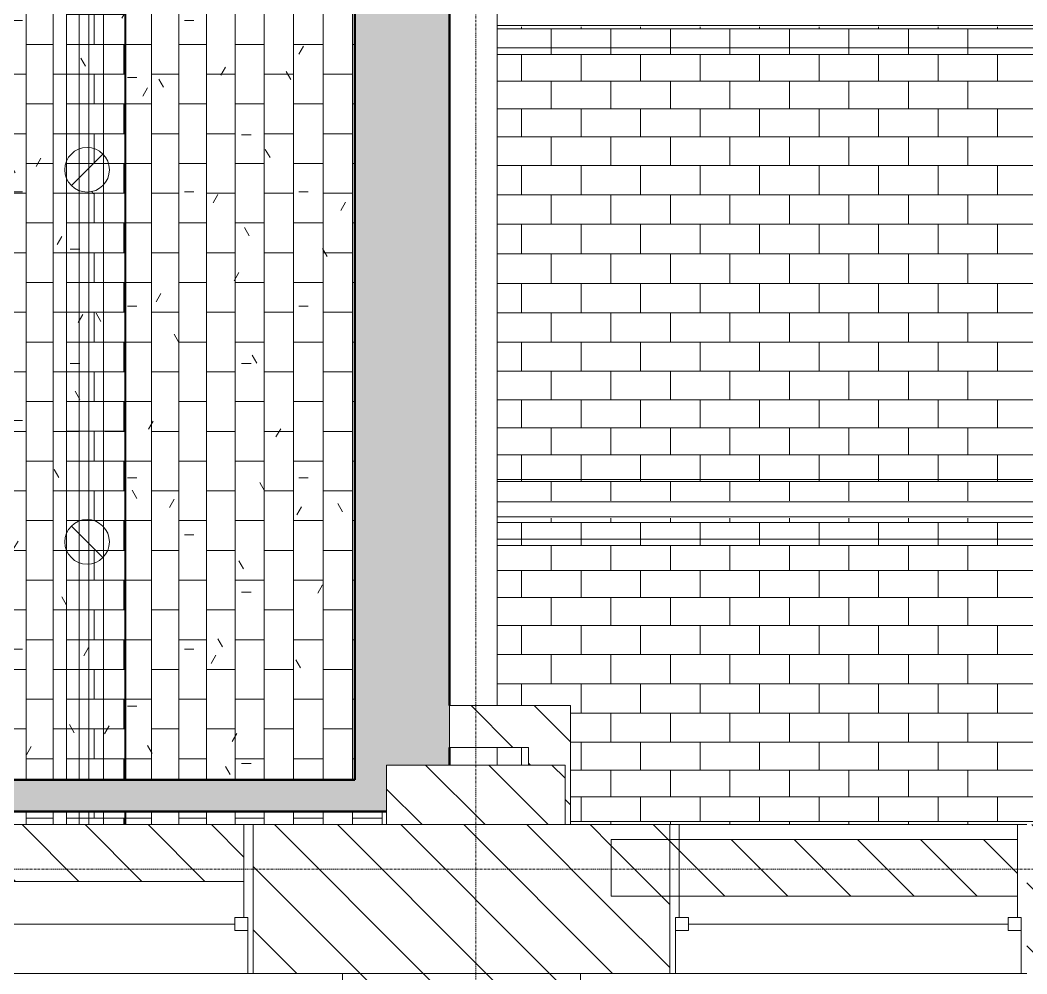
# Model space of a CAD drawing. Header units: inches. Extents: x -956 to 966, y -1111 to 895.
# Drawn here: x 553.9 to 689.3, y -243.3 to -115.1 of the extents above; entities that cross this region are included whole.
import ezdxf

# ---------------------------------------------------------------- set-up
doc = ezdxf.new("R2010")
doc.units = ezdxf.units.IN
doc.header["$MEASUREMENT"] = 0
doc.linetypes.add('Grid Line 1_4_', pattern=[0.4375, 0.25, -0.0625, 0.0625, -0.0625])
for name, color, linetype, lineweight in [('A-CLNG', 13, 'Continuous', 13), ('A-CLNG-PATT', 13, 'Continuous', 13), ('A-FLOR', 192, 'Continuous', 13), ('A-GLAZ', 151, 'Continuous', 13), ('A-WALL', 113, 'Continuous', 13), ('A-WALL-PATT', 111, 'Continuous', 13), ('E-LITE-EQPM', 33, 'Continuous', 9), ('I-WALL', 2, 'Continuous', 13), ('S-COLS', 52, 'Continuous', 13), ('S-GRID', 1, 'Continuous', 9)]:
    doc.layers.add(name, color=color, linetype=linetype, lineweight=lineweight)
pattern_1 = [(135, (0, 0), (-4.24264, -4.24264), [])]

# ---------------------------------------------------------------- blocks, each defined once
blk = doc.blocks.new('Concrete-Square-Column - 24 x 8 pier-3368453-7TH FLOOR TELECOM OVERHEAD ROUTING PLAN')
at = {"layer": 'S-COLS', "lineweight": 9}
h = blk.add_hatch(dxfattribs=at)
h.set_pattern_fill('FP1_11', color=9, style=0, pattern_type=2)
h.set_pattern_definition([(225, (-219.244, -615.18), (4.24264, -4.24264), [])])
h.paths.add_polyline_path([(4, 12), (-4, 12), (-4, -12), (4, -12), (4, 11.18)], flags=0)
at = {"layer": 'S-COLS', "color": 53, "lineweight": 20}
for p, q in [((-4, 12), (4, 12)), ((-4, -12), (-4, 12)), ((4, 12), (4, -12)), ((4, -12), (-4, -12))]:
    blk.add_line(p, q, dxfattribs=at)
blk = doc.blocks.new('Lighting - Recessed Can - 6_ Incandescent - 120V-2424124-7TH FLOOR TELECOM OVERHEAD ROUTING PLAN')
at = {"layer": 'E-LITE-EQPM', "color": 9}
for q in [(2.12, 2.12), (-2.12, -2.12)]:
    blk.add_line((0, 0), q, dxfattribs=at)
for start, end in [(360, 180), (180, 360)]:
    blk.add_arc((0, 0), 3, start, end, dxfattribs=at)
blk = doc.blocks.new('Lighting - Recessed Can - 6_ Incandescent - 120V-2430054-7TH FLOOR TELECOM OVERHEAD ROUTING PLAN')
at = {"layer": 'E-LITE-EQPM', "color": 9}
for q in [(-2.12, 2.12), (2.12, -2.12)]:
    blk.add_line((0, 0), q, dxfattribs=at)
for start, end in [(0, 180), (180, 0)]:
    blk.add_arc((0, 0), 3, start, end, dxfattribs=at)
blk = doc.blocks.new('Double Hung - 48_ x 88_-2956991-7TH FLOOR TELECOM OVERHEAD ROUTING PLAN')
at = {"layer": 'A-GLAZ', "color": 53, "lineweight": 20}
for p, q in [((-22.75, 10), (-24, 10)), ((-22.75, 10), (-22.75, -2.5)), ((22.75, 10), (24, 10)), ((22.75, -2.5), (22.75, 10)), ((-23.25, -2.5), (-21.5, -2.5)), ((-23.25, -4.25), (-23.25, -2.5)), ((-23.25, -2.5), (-22.75, -2.5)), ((-23.25, -2.5), (-23.25, -10)), ((-21.5, -4.25), (-21.5, -2.5)), ((21.5, -4.25), (21.5, -2.5)), ((23.25, -2.5), (21.5, -2.5)), ((22.75, -2.5), (23.25, -2.5)), ((23.25, -4.25), (23.25, -2.5)), ((23.25, -2.5), (23.25, -10)), ((-21.5, -3.375), (21.5, -3.375)), ((-23.25, -4.25), (-21.5, -4.25)), ((23.25, -4.25), (21.5, -4.25)), ((-24, -10), (-23.25, -10)), ((24, -10), (23.25, -10))]:
    blk.add_line(p, q, dxfattribs=at)
blk = doc.blocks.new('FP_1_65-7TH FLOOR TELECOM OVERHEAD ROUTING PLAN')
at = {"layer": 'A-CLNG-PATT', "color": 50}
for p, q in [((580.02, -217.24), (580.02, -53.24)), ((583.58, -217.24), (583.58, -53.24)), ((587.24, -217.24), (587.24, -53.24)), ((591, -217.24), (591, -53.24)), ((594.84, -217.24), (594.84, -53.24)), ((602.68, -217.24), (602.68, -53.24)), ((606.65, -217.24), (606.65, -53.24)), ((610.63, -216.53), (610.63, -53.96)), ((598.74, -217.24), (598.74, -64.37)), ((580.02, -118.39), (580.15, -118.39)), ((580.15, -118.39), (583.58, -118.39)), ((587.24, -118.39), (591, -118.39)), ((594.84, -118.39), (598.74, -118.39)), ((602.68, -118.39), (606.65, -118.39)), ((610.63, -118.39), (610.92, -118.39)), ((577.3, -122.39), (580.02, -122.39)), ((583.58, -122.39), (587.24, -122.39)), ((591, -122.39), (594.84, -122.39)), ((598.74, -122.39), (602.68, -122.39)), ((606.65, -122.39), (610.63, -122.39)), ((580.02, -126.39), (580.15, -126.39)), ((580.15, -126.39), (583.58, -126.39)), ((587.24, -126.39), (591, -126.39)), ((594.84, -126.39), (598.74, -126.39)), ((602.68, -126.39), (606.65, -126.39)), ((610.63, -126.39), (610.92, -126.39)), ((577.3, -130.39), (577.49, -130.39)), ((577.53, -130.39), (578.92, -130.39)), ((578.96, -130.39), (580.02, -130.39)), ((583.58, -130.39), (587.24, -130.39)), ((591, -130.39), (594.84, -130.39)), ((598.74, -130.39), (602.68, -130.39)), ((606.65, -130.39), (610.63, -130.39)), ((580.02, -134.39), (580.15, -134.39)), ((580.15, -134.39), (583.58, -134.39)), ((587.24, -134.39), (591, -134.39)), ((594.84, -134.39), (598.74, -134.39)), ((602.68, -134.39), (606.65, -134.39)), ((610.63, -134.39), (610.92, -134.39)), ((577.3, -138.39), (577.51, -138.39)), ((577.53, -138.39), (580.02, -138.39)), ((583.58, -138.39), (587.24, -138.39)), ((591, -138.39), (594.84, -138.39)), ((598.74, -138.39), (602.68, -138.39)), ((606.65, -138.39), (610.63, -138.39)), ((580.02, -142.39), (580.15, -142.39)), ((580.15, -142.39), (583.58, -142.39)), ((587.24, -142.39), (591, -142.39)), ((594.84, -142.39), (598.74, -142.39)), ((602.68, -142.39), (606.65, -142.39)), ((610.63, -142.39), (610.92, -142.39)), ((577.3, -146.39), (580.02, -146.39)), ((583.58, -146.39), (587.24, -146.39)), ((591, -146.39), (594.84, -146.39)), ((598.74, -146.39), (602.68, -146.39)), ((606.65, -146.39), (610.63, -146.39)), ((580.02, -150.39), (580.15, -150.39)), ((580.15, -150.39), (583.58, -150.39)), ((587.24, -150.39), (591, -150.39)), ((594.84, -150.39), (598.74, -150.39)), ((602.68, -150.39), (606.65, -150.39)), ((610.63, -150.39), (610.92, -150.39)), ((577.3, -154.39), (580.02, -154.39)), ((583.58, -154.39), (587.24, -154.39)), ((591, -154.39), (594.84, -154.39)), ((598.74, -154.39), (602.68, -154.39)), ((606.65, -154.39), (610.63, -154.39)), ((580.02, -158.39), (580.15, -158.39)), ((580.15, -158.39), (583.58, -158.39)), ((587.24, -158.39), (591, -158.39)), ((594.84, -158.39), (598.74, -158.39)), ((602.68, -158.39), (606.65, -158.39)), ((610.63, -158.39), (610.92, -158.39)), ((577.3, -162.39), (580.02, -162.39)), ((583.58, -162.39), (587.24, -162.39)), ((591, -162.39), (594.84, -162.39)), ((598.74, -162.39), (602.68, -162.39)), ((606.65, -162.39), (610.63, -162.39)), ((580.02, -166.39), (580.15, -166.39)), ((580.15, -166.39), (583.58, -166.39)), ((587.24, -166.39), (591, -166.39)), ((594.84, -166.39), (598.74, -166.39)), ((602.68, -166.39), (606.65, -166.39)), ((610.63, -166.39), (610.92, -166.39)), ((577.3, -170.39), (580.02, -170.39)), ((583.58, -170.39), (587.24, -170.39)), ((591, -170.39), (594.84, -170.39)), ((598.74, -170.39), (602.68, -170.39)), ((606.65, -170.39), (610.63, -170.39)), ((580.02, -174.39), (580.15, -174.39)), ((580.15, -174.39), (583.58, -174.39)), ((587.24, -174.39), (591, -174.39)), ((594.84, -174.39), (598.74, -174.39)), ((602.68, -174.39), (606.65, -174.39)), ((610.63, -174.39), (610.92, -174.39)), ((577.3, -178.39), (580.02, -178.39)), ((583.58, -178.39), (587.24, -178.39)), ((591, -178.39), (594.8, -178.39)), ((598.74, -178.39), (602.68, -178.39)), ((606.65, -178.39), (610.63, -178.39)), ((580.02, -182.39), (580.15, -182.39)), ((580.15, -182.39), (583.58, -182.39)), ((587.24, -182.39), (591, -182.39)), ((594.84, -182.39), (598.74, -182.39)), ((602.68, -182.39), (606.65, -182.39)), ((610.63, -182.39), (610.92, -182.39)), ((577.3, -186.39), (577.67, -186.39)), ((577.67, -186.39), (580.02, -186.39)), ((583.58, -186.39), (587.24, -186.39)), ((591, -186.39), (594.84, -186.39)), ((598.74, -186.39), (602.68, -186.39)), ((606.65, -186.39), (610.63, -186.39)), ((580.02, -190.39), (580.15, -190.39)), ((580.15, -190.39), (583.58, -190.39)), ((587.24, -190.39), (591, -190.39)), ((594.84, -190.39), (598.74, -190.39)), ((602.68, -190.39), (606.65, -190.39)), ((610.63, -190.39), (610.92, -190.39)), ((577.3, -194.39), (580.02, -194.39)), ((583.58, -194.39), (587.24, -194.39)), ((591, -194.39), (594.84, -194.39)), ((598.74, -194.39), (602.68, -194.39)), ((606.65, -194.39), (610.63, -194.39)), ((580.02, -198.39), (580.15, -198.39)), ((580.15, -198.39), (583.58, -198.39)), ((587.24, -198.39), (591, -198.39)), ((594.84, -198.39), (598.74, -198.39)), ((602.68, -198.39), (606.65, -198.39)), ((610.63, -198.39), (610.92, -198.39)), ((577.3, -202.39), (580.02, -202.39)), ((583.58, -202.39), (587.24, -202.39)), ((591, -202.39), (594.84, -202.39)), ((598.74, -202.39), (602.68, -202.39)), ((606.65, -202.39), (610.63, -202.39)), ((580.02, -206.39), (580.15, -206.39)), ((580.15, -206.39), (583.58, -206.39)), ((587.24, -206.39), (591, -206.39)), ((594.84, -206.39), (598.74, -206.39)), ((602.68, -206.39), (606.65, -206.39)), ((610.63, -206.39), (610.92, -206.39)), ((577.3, -210.39), (580.02, -210.39)), ((583.58, -210.39), (587.24, -210.39)), ((591, -210.39), (594.84, -210.39)), ((598.74, -210.39), (602.68, -210.39)), ((606.65, -210.39), (608.12, -210.39)), ((608.16, -210.39), (610.63, -210.39)), ((580.02, -214.39), (580.15, -214.39)), ((580.15, -214.39), (583.58, -214.39)), ((587.24, -214.39), (591, -214.39)), ((594.84, -214.39), (598.74, -214.39)), ((602.68, -214.39), (606.65, -214.39)), ((610.63, -214.39), (610.92, -214.39)), ((610.63, -216.96), (610.63, -216.55)), ((610.63, -217.24), (610.63, -217.02)), ((580.02, -223.24), (580.02, -221.49)), ((580.02, -222.39), (580.15, -222.39))]:
    blk.add_line(p, q, dxfattribs=at)
at = {"layer": 'A-CLNG-PATT', "color": 253}
for p, q in [((583.58, -223.24), (583.58, -221.49)), ((587.24, -223.24), (587.24, -221.49)), ((591, -223.24), (591, -221.49)), ((594.84, -223.24), (594.84, -221.49)), ((598.74, -223.24), (598.74, -221.49)), ((602.68, -223.24), (602.68, -221.49)), ((606.65, -223.24), (606.65, -221.49)), ((610.63, -223.24), (610.63, -221.49)), ((614.6, -223.24), (614.6, -221.49)), ((580.15, -222.39), (583.58, -222.39)), ((587.24, -222.39), (591, -222.39)), ((594.84, -222.39), (598.74, -222.39)), ((602.68, -222.39), (606.65, -222.39)), ((610.63, -222.39), (614.6, -222.39))]:
    blk.add_line(p, q, dxfattribs=at)
blk = doc.blocks.new('FP_1_72-7TH FLOOR TELECOM OVERHEAD ROUTING PLAN')
at = {"layer": 'A-CLNG-PATT', "color": 50}
for p, q in [((566.75, -183.18), (566.75, -82.65)), ((570.37, -136.72), (570.37, -86.02)), ((573.87, -132.46), (573.87, -88.03)), ((566.75, -118.39), (570.37, -118.39)), ((573.87, -118.39), (574.99, -118.39)), ((563.03, -122.39), (566.75, -122.39)), ((570.37, -122.39), (572.15, -122.39)), ((572.15, -122.39), (573.87, -122.39)), ((566.75, -126.39), (570.37, -126.39)), ((573.87, -126.39), (574.99, -126.39)), ((563.03, -130.39), (566.75, -130.39)), ((570.37, -130.39), (572.15, -130.39)), ((572.15, -130.39), (573.87, -130.39)), ((573.87, -138.03), (573.87, -132.46)), ((566.75, -134.39), (570.37, -134.39)), ((573.87, -134.39), (574.99, -134.39)), ((570.37, -137.34), (570.37, -136.74)), ((570.37, -183.12), (570.37, -137.37)), ((573.87, -182.46), (573.87, -138.03)), ((563.03, -138.39), (566.75, -138.39)), ((570.37, -138.39), (572.15, -138.39)), ((572.15, -138.39), (573.42, -138.39)), ((573.43, -138.39), (573.87, -138.39)), ((566.75, -142.39), (570.37, -142.39)), ((573.87, -142.39), (574.99, -142.39)), ((563.03, -146.39), (566.75, -146.39)), ((570.37, -146.39), (572.15, -146.39)), ((572.15, -146.39), (573.87, -146.39)), ((566.75, -150.39), (570.37, -150.39)), ((573.87, -150.39), (574.99, -150.39)), ((563.03, -154.39), (566.75, -154.39)), ((570.37, -154.39), (572.15, -154.39)), ((572.15, -154.39), (573.87, -154.39)), ((566.75, -158.39), (570.37, -158.39)), ((573.87, -158.39), (574.99, -158.39)), ((563.03, -162.39), (566.75, -162.39)), ((570.37, -162.39), (572.15, -162.39)), ((572.15, -162.39), (573.87, -162.39)), ((566.75, -166.39), (570.37, -166.39)), ((573.87, -166.39), (574.99, -166.39)), ((563.03, -170.39), (566.75, -170.39)), ((570.37, -170.39), (572.15, -170.39)), ((572.15, -170.39), (573.87, -170.39)), ((566.75, -174.39), (570.37, -174.39)), ((573.87, -174.39), (574.99, -174.39)), ((563.03, -178.39), (566.75, -178.39)), ((570.37, -178.39), (572.15, -178.39)), ((572.15, -178.39), (573.87, -178.39)), ((566.75, -182.39), (570.37, -182.39)), ((573.87, -182.39), (574.05, -182.39)), ((573.87, -188.03), (573.87, -182.46)), ((574.05, -182.39), (574.99, -182.39)), ((566.75, -187.84), (566.75, -183.19)), ((570.37, -183.74), (570.37, -183.18)), ((570.37, -184.47), (570.37, -183.77)), ((570.37, -185.24), (570.37, -184.49)), ((570.37, -186.02), (570.37, -185.27)), ((563.03, -186.39), (566.75, -186.39)), ((570.37, -186.74), (570.37, -186.04)), ((570.37, -186.39), (572.15, -186.39)), ((570.37, -187.37), (570.37, -186.77)), ((572.18, -186.39), (573.87, -186.39)), ((566.75, -217.24), (566.75, -187.88)), ((570.37, -187.84), (570.37, -187.39)), ((570.37, -217.24), (570.37, -187.86)), ((573.87, -217.24), (573.87, -188.03)), ((566.75, -190.39), (570.37, -190.39)), ((573.87, -190.39), (574.99, -190.39)), ((563.03, -194.39), (566.75, -194.39)), ((570.37, -194.39), (572.15, -194.39)), ((572.15, -194.39), (573.87, -194.39)), ((566.75, -198.39), (570.37, -198.39)), ((573.87, -198.39), (574.99, -198.39)), ((563.03, -202.39), (566.75, -202.39)), ((570.37, -202.39), (572.15, -202.39)), ((572.15, -202.39), (573.87, -202.39)), ((566.75, -206.39), (570.37, -206.39)), ((573.87, -206.39), (574.99, -206.39)), ((563.03, -210.39), (566.75, -210.39)), ((570.37, -210.39), (572.15, -210.39)), ((572.15, -210.39), (573.87, -210.39)), ((566.75, -214.39), (570.37, -214.39)), ((573.87, -214.39), (574.99, -214.39)), ((573.87, -223.24), (573.87, -221.49)), ((573.87, -222.39), (574.99, -222.39))]:
    blk.add_line(p, q, dxfattribs=at)
at = {"layer": 'A-CLNG-PATT', "color": 253}
for p, q in [((566.75, -223.24), (566.75, -221.49)), ((570.37, -223.24), (570.37, -221.49)), ((566.75, -222.39), (570.37, -222.39))]:
    blk.add_line(p, q, dxfattribs=at)
blk = doc.blocks.new('7th Floor Vault3 - 7th Floor Vault-3165199-7TH FLOOR TELECOM OVERHEAD ROUTING PLAN')
at = {"layer": 'A-CLNG-PATT'}
h = blk.add_hatch(dxfattribs=at)
h.set_pattern_fill('FP1_27', color=253, style=0, pattern_type=2)
h.set_pattern_definition([(0, (-28.123, -146.389), (0, -4), []), (270, (-28.123, -146.389), (-4, -4), [4, -4])])
h.paths.add_polyline_path([(572.15, -223.24), (580.15, -223.24), (580.15, -221.49), (572.15, -221.49)], flags=0)
h.paths.add_polyline_path([(580.15, -217.24), (580.15, -53.24), (572.15, -53.24), (572.15, -217.24), (578.96, -217.24)], flags=0)
h.paths.add_polyline_path([(572.15, -48.37), (580.15, -48.37), (580.15, 42.01), (574.43, 42.01), (574.43, 12.01), (572.15, 12.01), (572.15, -44.56)], flags=0)
h.paths.add_polyline_path([(580.15, 47.38), (580.15, 79.99), (572.15, 79.99), (572.15, 47.38), (578.96, 47.38)], flags=0)
h.paths.add_polyline_path([(572.15, 85.99), (580.15, 85.99), (580.15, 239.32), (572.15, 239.32), (572.15, 113.86)], flags=0)
h.paths.add_polyline_path([(572.15, 244.69), (580.15, 244.69), (580.15, 264.63), (572.15, 264.63), (572.15, 248.36)], flags=0)
at = {"layer": 'A-CLNG', "color": 10, "lineweight": 9}
for p, q in [((580.15, -217.24), (580.15, -53.24)), ((580.15, -217.24), (580.15, -53.24)), ((572.15, -133.67), (572.15, -86.3)), ((572.15, -133.67), (572.15, -86.3)), ((577.15, -133.25), (577.15, -87.24)), ((575.15, -88.22), (575.15, -132.27)), ((575.15, -132.27), (575.15, -138.22)), ((572.15, -134.19), (572.15, -133.68)), ((572.15, -134.19), (572.15, -133.68)), ((577.15, -137.24), (577.15, -133.25)), ((572.15, -136.3), (572.15, -134.19)), ((572.15, -136.74), (572.15, -136.3)), ((572.15, -136.74), (572.15, -136.3)), ((572.15, -137.36), (572.15, -136.74)), ((572.15, -137.36), (572.15, -136.74)), ((572.15, -183.12), (572.15, -137.37)), ((572.15, -183.12), (572.15, -137.37)), ((577.15, -183.25), (577.15, -137.24)), ((575.15, -138.22), (575.15, -182.27)), ((575.15, -182.27), (575.15, -188.22)), ((572.15, -183.74), (572.15, -183.13)), ((572.15, -183.74), (572.15, -183.13)), ((572.15, -184.19), (572.15, -183.75)), ((572.15, -184.19), (572.15, -183.75)), ((577.15, -187.24), (577.15, -183.25)), ((572.15, -186.3), (572.15, -184.19)), ((572.15, -186.74), (572.15, -186.3)), ((572.15, -186.74), (572.15, -186.3)), ((572.15, -187.37), (572.15, -186.75)), ((572.15, -187.37), (572.15, -186.75)), ((572.15, -187.84), (572.15, -187.37)), ((572.15, -187.84), (572.15, -187.37)), ((572.15, -217.24), (572.15, -187.85)), ((572.15, -217.24), (572.15, -187.85)), ((577.15, -217.24), (577.15, -187.24)), ((575.15, -188.22), (575.15, -217.24)), ((572.15, -223.24), (572.15, -221.49)), ((575.15, -221.49), (575.15, -223.24)), ((577.15, -223.24), (577.15, -221.49)), ((580.15, -223.24), (580.15, -221.49)), ((572.15, -223.24), (550.52, -223.24)), ((570.62, -223.24), (572.17, -223.24)), ((575.15, -223.24), (572.15, -223.24)), ((575.15, -223.24), (572.15, -223.24)), ((572.17, -223.24), (575.15, -223.24)), ((577.15, -223.24), (575.15, -223.24)), ((580.15, -223.24), (577.15, -223.24)), ((580.15, -223.24), (577.15, -223.24)), ((577.15, -223.24), (580.12, -223.24)), ((580.12, -223.24), (581.69, -223.24)), ((596.02, -223.24), (580.15, -223.24)), ((608.66, -223.24), (596.02, -223.24))]:
    blk.add_line(p, q, dxfattribs=at)
at = {"layer": 'A-CLNG', "color": 9, "lineweight": 9}
for p, q in [((572.15, -136.3), (572.15, -134.19)), ((572.15, -186.3), (572.15, -184.19)), ((572.15, -223.24), (572.15, -221.49)), ((580.15, -223.24), (580.15, -221.49))]:
    blk.add_line(p, q, dxfattribs=at)
for name in ['FP_1_65-7TH FLOOR TELECOM OVERHEAD ROUTING PLAN', 'FP_1_72-7TH FLOOR TELECOM OVERHEAD ROUTING PLAN']:
    blk.add_blockref(name, (0, 0), dxfattribs=at)
blk = doc.blocks.new('FP_1_75-7TH FLOOR TELECOM OVERHEAD ROUTING PLAN')
at = {"layer": 'A-CLNG-PATT', "color": 7}
for p, q in [((618.05, -116.28), (801.15, -116.28)), ((621.34, -116.02), (621.34, -116.28)), ((625.34, -116.28), (625.34, -118.87)), ((629.34, -116.02), (629.34, -116.28)), ((633.34, -116.28), (633.34, -118.87)), ((637.34, -116.02), (637.34, -116.28)), ((641.34, -116.28), (641.34, -118.87)), ((645.34, -116.02), (645.34, -116.28)), ((649.34, -116.28), (649.34, -118.87)), ((653.34, -116.02), (653.34, -116.28)), ((657.34, -116.28), (657.34, -118.87)), ((661.34, -116.02), (661.34, -116.28)), ((665.34, -116.28), (665.34, -118.87)), ((669.34, -116.02), (669.34, -116.28)), ((673.34, -116.28), (673.34, -118.87)), ((677.34, -116.02), (677.34, -116.28)), ((681.34, -116.28), (681.34, -118.87)), ((685.34, -116.02), (685.34, -116.28)), ((618.05, -177.12), (793.65, -177.12)), ((621.34, -176.87), (621.34, -177.12)), ((625.34, -177.12), (625.34, -179.72)), ((629.34, -176.87), (629.34, -177.12)), ((633.34, -177.12), (633.34, -179.72)), ((637.34, -176.87), (637.34, -177.12)), ((641.34, -177.12), (641.34, -179.72)), ((645.34, -176.87), (645.34, -177.12)), ((649.34, -177.12), (649.34, -179.72)), ((653.34, -176.87), (653.34, -177.12)), ((657.34, -177.12), (657.34, -179.72)), ((661.34, -176.87), (661.34, -177.12)), ((665.34, -177.12), (665.34, -179.72)), ((669.34, -176.87), (669.34, -177.12)), ((673.34, -177.12), (673.34, -179.72)), ((677.34, -176.87), (677.34, -177.12)), ((681.34, -177.12), (681.34, -179.72)), ((685.34, -176.87), (685.34, -177.12))]:
    blk.add_line(p, q, dxfattribs=at)
at = {"layer": 'A-CLNG-PATT', "color": 253}
for p, q in [((625.34, -118.87), (625.34, -119.75)), ((633.34, -118.87), (633.34, -119.75)), ((641.34, -118.87), (641.34, -119.75)), ((649.34, -118.87), (649.34, -119.75)), ((657.34, -118.87), (657.34, -119.75)), ((665.34, -118.87), (665.34, -119.75)), ((673.34, -118.87), (673.34, -119.75)), ((681.34, -118.87), (681.34, -119.75)), ((618.05, -119.75), (801.15, -119.75)), ((621.34, -119.75), (621.34, -123.35)), ((629.34, -119.75), (629.34, -123.35)), ((637.34, -119.75), (637.34, -123.35)), ((645.34, -119.75), (645.34, -123.35)), ((653.34, -119.75), (653.34, -123.35)), ((661.34, -119.75), (661.34, -123.35)), ((669.34, -119.75), (669.34, -123.35)), ((677.34, -119.75), (677.34, -123.35)), ((685.34, -119.75), (685.34, -123.35)), ((618.05, -123.35), (801.15, -123.35)), ((625.34, -123.35), (625.34, -127.04)), ((633.34, -123.35), (633.34, -127.04)), ((641.34, -123.35), (641.34, -127.04)), ((649.34, -123.35), (649.34, -127.04)), ((657.34, -123.35), (657.34, -127.04)), ((665.34, -123.35), (665.34, -127.04)), ((673.34, -123.35), (673.34, -127.04)), ((681.34, -123.35), (681.34, -127.04)), ((618.05, -127.04), (801.15, -127.04)), ((621.34, -127.04), (621.34, -130.83)), ((629.34, -127.04), (629.34, -130.83)), ((637.34, -127.04), (637.34, -130.83)), ((645.34, -127.04), (645.34, -130.83)), ((653.34, -127.04), (653.34, -130.83)), ((661.34, -127.04), (661.34, -130.83)), ((669.34, -127.04), (669.34, -130.83)), ((677.34, -127.04), (677.34, -130.83)), ((685.34, -127.04), (685.34, -130.83)), ((618.05, -130.83), (801.15, -130.83)), ((625.34, -130.83), (625.34, -134.68)), ((633.34, -130.83), (633.34, -134.68)), ((641.34, -130.83), (641.34, -134.68)), ((649.34, -130.83), (649.34, -134.68)), ((657.34, -130.83), (657.34, -134.68)), ((665.34, -130.83), (665.34, -134.68)), ((673.34, -130.83), (673.34, -134.68)), ((681.34, -130.83), (681.34, -134.68)), ((618.05, -134.68), (801.15, -134.68)), ((621.34, -134.68), (621.34, -138.59)), ((629.34, -134.68), (629.34, -138.59)), ((637.34, -134.68), (637.34, -138.59)), ((645.34, -134.68), (645.34, -138.59)), ((653.34, -134.68), (653.34, -138.59)), ((661.34, -134.68), (661.34, -138.59)), ((669.34, -134.68), (669.34, -138.59)), ((677.34, -134.68), (677.34, -138.59)), ((685.34, -134.68), (685.34, -138.59)), ((618.05, -138.59), (801.15, -138.59)), ((625.34, -138.59), (625.34, -142.55)), ((633.34, -138.59), (633.34, -142.55)), ((641.34, -138.59), (641.34, -142.55)), ((649.34, -138.59), (649.34, -142.55)), ((657.34, -138.59), (657.34, -142.55)), ((665.34, -138.59), (665.34, -142.55)), ((673.34, -138.59), (673.34, -142.55)), ((681.34, -138.59), (681.34, -142.55)), ((618.05, -142.55), (801.15, -142.55)), ((621.34, -142.55), (621.34, -146.52)), ((629.34, -142.55), (629.34, -146.52)), ((637.34, -142.55), (637.34, -146.52)), ((645.34, -142.55), (645.34, -146.52)), ((653.34, -142.55), (653.34, -146.52)), ((661.34, -142.55), (661.34, -146.52)), ((669.34, -142.55), (669.34, -146.52)), ((677.34, -142.55), (677.34, -146.52)), ((685.34, -142.55), (685.34, -146.52)), ((618.05, -146.52), (801.15, -146.52)), ((625.34, -146.52), (625.34, -150.5)), ((633.34, -146.52), (633.34, -150.5)), ((641.34, -146.52), (641.34, -150.5)), ((649.34, -146.52), (649.34, -150.5)), ((657.34, -146.52), (657.34, -150.5)), ((665.34, -146.52), (665.34, -150.5)), ((673.34, -146.52), (673.34, -150.5)), ((681.34, -146.52), (681.34, -150.5)), ((618.05, -150.5), (793.65, -150.5)), ((621.34, -150.5), (621.34, -154.47)), ((629.34, -150.5), (629.34, -154.47)), ((637.34, -150.5), (637.34, -154.47)), ((645.34, -150.5), (645.34, -154.47)), ((653.34, -150.5), (653.34, -154.47)), ((661.34, -150.5), (661.34, -154.47)), ((669.34, -150.5), (669.34, -154.47)), ((677.34, -150.5), (677.34, -154.47)), ((685.34, -150.5), (685.34, -154.47)), ((618.05, -154.47), (793.65, -154.47)), ((625.34, -154.47), (625.34, -158.41)), ((633.34, -154.47), (633.34, -158.41)), ((641.34, -154.47), (641.34, -158.41)), ((649.34, -154.47), (649.34, -158.41)), ((657.34, -154.47), (657.34, -158.41)), ((665.34, -154.47), (665.34, -158.41)), ((673.34, -154.47), (673.34, -158.41)), ((681.34, -154.47), (681.34, -158.41)), ((618.05, -158.41), (793.65, -158.41)), ((621.34, -158.41), (621.34, -162.31)), ((629.34, -158.41), (629.34, -162.31)), ((637.34, -158.41), (637.34, -162.31)), ((645.34, -158.41), (645.34, -162.31)), ((653.34, -158.41), (653.34, -162.31)), ((661.34, -158.41), (661.34, -162.31)), ((669.34, -158.41), (669.34, -162.31)), ((677.34, -158.41), (677.34, -162.31)), ((685.34, -158.41), (685.34, -162.31)), ((618.05, -162.31), (793.65, -162.31)), ((625.34, -162.31), (625.34, -166.14)), ((633.34, -162.31), (633.34, -166.14)), ((641.34, -162.31), (641.34, -166.14)), ((649.34, -162.31), (649.34, -166.14)), ((657.34, -162.31), (657.34, -166.14)), ((665.34, -162.31), (665.34, -166.14)), ((673.34, -162.31), (673.34, -166.14)), ((681.34, -162.31), (681.34, -166.14)), ((618.05, -166.14), (793.65, -166.14)), ((621.34, -166.14), (621.34, -169.9)), ((629.34, -166.14), (629.34, -169.9)), ((637.34, -166.14), (637.34, -169.9)), ((645.34, -166.14), (645.34, -169.9)), ((653.34, -166.14), (653.34, -169.9)), ((661.34, -166.14), (661.34, -169.9)), ((669.34, -166.14), (669.34, -169.9)), ((677.34, -166.14), (677.34, -169.9)), ((685.34, -166.14), (685.34, -169.9)), ((618.05, -169.9), (793.65, -169.9)), ((625.34, -169.9), (625.34, -173.56)), ((633.34, -169.9), (633.34, -173.56)), ((641.34, -169.9), (641.34, -173.56)), ((649.34, -169.9), (649.34, -173.56)), ((657.34, -169.9), (657.34, -173.56)), ((665.34, -169.9), (665.34, -173.56)), ((673.34, -169.9), (673.34, -173.56)), ((681.34, -169.9), (681.34, -173.56)), ((618.05, -173.56), (793.65, -173.56)), ((621.34, -173.56), (621.34, -176.87)), ((629.34, -173.56), (629.34, -176.87)), ((637.34, -173.56), (637.34, -176.87)), ((645.34, -173.56), (645.34, -176.87)), ((653.34, -173.56), (653.34, -176.87)), ((661.34, -173.56), (661.34, -176.87)), ((669.34, -173.56), (669.34, -176.87)), ((677.34, -173.56), (677.34, -176.87)), ((685.34, -173.56), (685.34, -176.87))]:
    blk.add_line(p, q, dxfattribs=at)
blk = doc.blocks.new('FP_1_76-7TH FLOOR TELECOM OVERHEAD ROUTING PLAN')
at = {"layer": 'A-CLNG-PATT', "color": 7}
for p, q in [((618.05, -182.66), (793.65, -182.66)), ((621.34, -182.66), (621.34, -184.16)), ((625.34, -182.07), (625.34, -182.66)), ((629.34, -182.66), (629.34, -184.16)), ((633.34, -182.07), (633.34, -182.66)), ((637.34, -182.66), (637.34, -184.16)), ((641.34, -182.07), (641.34, -182.66)), ((645.34, -182.66), (645.34, -184.16)), ((649.34, -182.07), (649.34, -182.66)), ((653.34, -182.66), (653.34, -184.16)), ((657.34, -182.07), (657.34, -182.66)), ((661.34, -182.66), (661.34, -184.16)), ((665.34, -182.07), (665.34, -182.66)), ((669.34, -182.66), (669.34, -184.16)), ((673.34, -182.07), (673.34, -182.66)), ((677.34, -182.66), (677.34, -184.16)), ((681.34, -182.07), (681.34, -182.66)), ((685.34, -182.66), (685.34, -184.16)), ((621.34, -184.16), (621.34, -184.87)), ((629.34, -184.16), (629.34, -184.87)), ((637.34, -184.16), (637.34, -184.87)), ((645.34, -184.16), (645.34, -184.87)), ((653.34, -184.16), (653.34, -184.87)), ((661.34, -184.16), (661.34, -184.87)), ((669.34, -184.16), (669.34, -184.87)), ((677.34, -184.16), (677.34, -184.87)), ((685.34, -184.16), (685.34, -184.87))]:
    blk.add_line(p, q, dxfattribs=at)
at = {"layer": 'A-CLNG-PATT', "color": 253}
for p, q in [((621.34, -184.87), (621.34, -185.74)), ((629.34, -184.87), (629.34, -185.74)), ((637.34, -184.87), (637.34, -185.74)), ((645.34, -184.87), (645.34, -185.74)), ((653.34, -184.87), (653.34, -185.74)), ((661.34, -184.87), (661.34, -185.74)), ((669.34, -184.87), (669.34, -185.74)), ((677.34, -184.87), (677.34, -185.74)), ((685.34, -184.87), (685.34, -185.74)), ((618.05, -185.74), (793.65, -185.74)), ((625.34, -185.74), (625.34, -187.39)), ((633.34, -185.74), (633.34, -187.39)), ((641.34, -185.74), (641.34, -187.39)), ((649.34, -185.74), (649.34, -187.39)), ((657.34, -185.74), (657.34, -187.39)), ((665.34, -185.74), (665.34, -187.39)), ((673.34, -185.74), (673.34, -187.39)), ((681.34, -185.74), (681.34, -187.39)), ((625.34, -187.39), (625.34, -189.1)), ((633.34, -187.39), (633.34, -189.1)), ((641.34, -187.39), (641.34, -189.1)), ((649.34, -187.39), (649.34, -189.1)), ((657.34, -187.39), (657.34, -189.1)), ((665.34, -187.39), (665.34, -189.1)), ((673.34, -187.39), (673.34, -189.1)), ((681.34, -187.39), (681.34, -189.1)), ((618.05, -189.1), (793.65, -189.1)), ((621.34, -189.1), (621.34, -190.87)), ((629.34, -189.1), (629.34, -190.87)), ((637.34, -189.1), (637.34, -190.87)), ((645.34, -189.1), (645.34, -190.87)), ((653.34, -189.1), (653.34, -190.87)), ((661.34, -189.1), (661.34, -190.87)), ((669.34, -189.1), (669.34, -190.87)), ((677.34, -189.1), (677.34, -190.87)), ((685.34, -189.1), (685.34, -190.87)), ((621.34, -190.87), (621.34, -192.7)), ((629.34, -190.87), (629.34, -192.7)), ((637.34, -190.87), (637.34, -192.7)), ((645.34, -190.87), (645.34, -192.7)), ((653.34, -190.87), (653.34, -192.7)), ((661.34, -190.87), (661.34, -192.7)), ((669.34, -190.87), (669.34, -192.7)), ((677.34, -190.87), (677.34, -192.7)), ((685.34, -190.87), (685.34, -192.7)), ((618.05, -192.7), (793.65, -192.7)), ((625.34, -192.7), (625.34, -194.57)), ((633.34, -192.7), (633.34, -194.57)), ((641.34, -192.7), (641.34, -194.57)), ((649.34, -192.7), (649.34, -194.57)), ((657.34, -192.7), (657.34, -194.57)), ((665.34, -192.7), (665.34, -194.57)), ((673.34, -192.7), (673.34, -194.57)), ((681.34, -192.7), (681.34, -194.57)), ((625.34, -194.57), (625.34, -196.47)), ((633.34, -194.57), (633.34, -196.47)), ((641.34, -194.57), (641.34, -196.47)), ((649.34, -194.57), (649.34, -196.47)), ((657.34, -194.57), (657.34, -196.47)), ((665.34, -194.57), (665.34, -196.47)), ((673.34, -194.57), (673.34, -196.47)), ((681.34, -194.57), (681.34, -196.47)), ((618.05, -196.47), (793.65, -196.47)), ((621.34, -196.47), (621.34, -198.41)), ((629.34, -196.47), (629.34, -198.41)), ((637.34, -196.47), (637.34, -198.41)), ((645.34, -196.47), (645.34, -198.41)), ((653.34, -196.47), (653.34, -198.41)), ((661.34, -196.47), (661.34, -198.41)), ((669.34, -196.47), (669.34, -198.41)), ((677.34, -196.47), (677.34, -198.41)), ((685.34, -196.47), (685.34, -198.41)), ((621.34, -198.41), (621.34, -200.37)), ((629.34, -198.41), (629.34, -200.37)), ((637.34, -198.41), (637.34, -200.37)), ((645.34, -198.41), (645.34, -200.37)), ((653.34, -198.41), (653.34, -200.37)), ((661.34, -198.41), (661.34, -200.37)), ((669.34, -198.41), (669.34, -200.37)), ((677.34, -198.41), (677.34, -200.37)), ((685.34, -198.41), (685.34, -200.37)), ((618.05, -200.37), (793.65, -200.37)), ((625.34, -200.37), (625.34, -202.35)), ((633.34, -200.37), (633.34, -202.35)), ((641.34, -200.37), (641.34, -202.35)), ((649.34, -200.37), (649.34, -202.35)), ((657.34, -200.37), (657.34, -202.35)), ((665.34, -200.37), (665.34, -202.35)), ((673.34, -200.37), (673.34, -202.35)), ((681.34, -200.37), (681.34, -202.35)), ((625.34, -202.35), (625.34, -204.33)), ((633.34, -202.35), (633.34, -204.33)), ((641.34, -202.35), (641.34, -204.33)), ((649.34, -202.35), (649.34, -204.33)), ((657.34, -202.35), (657.34, -204.33)), ((665.34, -202.35), (665.34, -204.33)), ((673.34, -202.35), (673.34, -204.33)), ((681.34, -202.35), (681.34, -204.33)), ((618.05, -204.33), (793.65, -204.33)), ((621.34, -204.33), (621.34, -206.31)), ((629.34, -204.33), (629.34, -206.31)), ((637.34, -204.33), (637.34, -206.31)), ((645.34, -204.33), (645.34, -206.31)), ((653.34, -204.33), (653.34, -206.31)), ((661.34, -204.33), (661.34, -206.31)), ((669.34, -204.33), (669.34, -206.31)), ((677.34, -204.33), (677.34, -206.31)), ((685.34, -204.33), (685.34, -206.31)), ((621.34, -206.31), (621.34, -207.24)), ((629.34, -206.31), (629.34, -208.28)), ((637.34, -206.31), (637.34, -208.28)), ((645.34, -206.31), (645.34, -208.28)), ((653.34, -206.31), (653.34, -208.28)), ((661.34, -206.31), (661.34, -208.28)), ((669.34, -206.31), (669.34, -208.28)), ((677.34, -206.31), (677.34, -208.28)), ((685.34, -206.31), (685.34, -208.28)), ((627.9, -208.28), (793.65, -208.28)), ((633.34, -208.28), (633.34, -210.23)), ((641.34, -208.28), (641.34, -210.23)), ((649.34, -208.28), (649.34, -210.23)), ((657.34, -208.28), (657.34, -210.23)), ((665.34, -208.28), (665.34, -210.23)), ((673.34, -208.28), (673.34, -210.23)), ((681.34, -208.28), (681.34, -210.23)), ((633.34, -210.23), (633.34, -212.16)), ((641.34, -210.23), (641.34, -212.16)), ((649.34, -210.23), (649.34, -212.16)), ((657.34, -210.23), (657.34, -212.16)), ((665.34, -210.23), (665.34, -212.16)), ((673.34, -210.23), (673.34, -212.16)), ((681.34, -210.23), (681.34, -212.16)), ((627.9, -212.16), (793.65, -212.16)), ((629.34, -212.16), (629.34, -214.06)), ((637.34, -212.16), (637.34, -214.06)), ((645.34, -212.16), (645.34, -214.06)), ((653.34, -212.16), (653.34, -214.06)), ((661.34, -212.16), (661.34, -214.06)), ((669.34, -212.16), (669.34, -214.06)), ((677.34, -212.16), (677.34, -214.06)), ((685.34, -212.16), (685.34, -214.06)), ((621.34, -212.87), (621.34, -214.06)), ((621.34, -214.06), (621.34, -215.24)), ((629.34, -214.06), (629.34, -215.92)), ((637.34, -214.06), (637.34, -215.92)), ((645.34, -214.06), (645.34, -215.92)), ((653.34, -214.06), (653.34, -215.92)), ((661.34, -214.06), (661.34, -215.92)), ((669.34, -214.06), (669.34, -215.92)), ((677.34, -214.06), (677.34, -215.92)), ((685.34, -214.06), (685.34, -215.92)), ((627.9, -215.92), (793.65, -215.92)), ((633.34, -215.92), (633.34, -217.73)), ((641.34, -215.92), (641.34, -217.73)), ((649.34, -215.92), (649.34, -217.73)), ((657.34, -215.92), (657.34, -217.73)), ((665.34, -215.92), (665.34, -217.73)), ((673.34, -215.92), (673.34, -217.73)), ((681.34, -215.92), (681.34, -217.73)), ((633.34, -217.73), (633.34, -219.49)), ((641.34, -217.73), (641.34, -219.49)), ((649.34, -217.73), (649.34, -219.49)), ((657.34, -217.73), (657.34, -219.49)), ((665.34, -217.73), (665.34, -219.49)), ((673.34, -217.73), (673.34, -219.49)), ((681.34, -217.73), (681.34, -219.49)), ((627.9, -219.49), (793.65, -219.49)), ((629.34, -219.49), (629.34, -221.18)), ((637.34, -219.49), (637.34, -221.18)), ((645.34, -219.49), (645.34, -221.18)), ((653.34, -219.49), (653.34, -221.18)), ((661.34, -219.49), (661.34, -221.18)), ((669.34, -219.49), (669.34, -221.18)), ((677.34, -219.49), (677.34, -221.18)), ((685.34, -219.49), (685.34, -221.18)), ((629.34, -221.18), (629.34, -222.81)), ((637.34, -221.18), (637.34, -222.81)), ((645.34, -221.18), (645.34, -222.81)), ((653.34, -221.18), (653.34, -222.81)), ((661.34, -221.18), (661.34, -222.81)), ((669.34, -221.18), (669.34, -222.81)), ((677.34, -221.18), (677.34, -222.81)), ((685.34, -221.18), (685.34, -222.81)), ((627.9, -222.81), (793.65, -222.81)), ((633.34, -222.81), (633.34, -223.24)), ((641.34, -222.81), (641.34, -223.24)), ((649.34, -222.81), (649.34, -223.24)), ((657.34, -222.81), (657.34, -223.24)), ((665.34, -222.81), (665.34, -223.24)), ((673.34, -222.81), (673.34, -223.24)), ((681.34, -222.81), (681.34, -223.24))]:
    blk.add_line(p, q, dxfattribs=at)
blk = doc.blocks.new('7th Floor Vault4 - 7th Floor Vault-3167701-7TH FLOOR TELECOM OVERHEAD ROUTING PLAN')
at = {"layer": 'A-CLNG', "color": 9, "lineweight": 9}
for p, q in [((618.05, -110.87), (618.05, -118.87)), ((618.05, -118.85), (618.05, -176.89)), ((801.15, -118.87), (618.05, -118.87)), ((618.05, -176.87), (618.05, -184.87)), ((793.65, -176.87), (618.05, -176.87)), ((618.05, -184.86), (618.05, -207.25)), ((793.65, -184.87), (618.05, -184.87)), ((618.05, -212.88), (618.05, -215.26))]:
    blk.add_line(p, q, dxfattribs=at)
at = {"layer": 'A-CLNG', "color": 254, "lineweight": 9}
for p, q in [((618.05, -115.87), (618.05, -113.87)), ((618.05, -118.87), (618.05, -115.87)), ((618.05, -115.87), (618.05, -118.85)), ((801.15, -115.87), (618.05, -115.87)), ((801.15, -118.87), (618.05, -118.87)), ((618.05, -179.87), (618.05, -176.87)), ((793.65, -176.87), (618.05, -176.87)), ((618.05, -176.89), (618.05, -179.87)), ((618.05, -181.87), (618.05, -179.87)), ((793.65, -179.87), (618.05, -179.87)), ((618.05, -184.87), (618.05, -181.87)), ((618.05, -181.87), (618.05, -184.86)), ((793.65, -181.87), (618.05, -181.87)), ((793.65, -184.87), (618.05, -184.87))]:
    blk.add_line(p, q, dxfattribs=at)
at = {"layer": 'A-CLNG', "color": 10, "lineweight": 9}
for p, q in [((618.05, -118.87), (618.05, -115.87)), ((618.05, -176.87), (618.05, -118.87)), ((618.05, -179.87), (618.05, -176.87)), ((618.05, -184.87), (618.05, -181.87)), ((618.05, -207.24), (618.05, -184.87)), ((618.05, -215.24), (618.05, -212.87))]:
    blk.add_line(p, q, dxfattribs=at)
at = {"layer": 'A-CLNG', "color": 9, "lineweight": 9}
for name in ['FP_1_75-7TH FLOOR TELECOM OVERHEAD ROUTING PLAN', 'FP_1_76-7TH FLOOR TELECOM OVERHEAD ROUTING PLAN']:
    blk.add_blockref(name, (0, 0), dxfattribs=at)

msp = doc.modelspace()

# ---------------------------------------------------------------- hatches: boundary and pattern name
at = {"layer": 'A-CLNG-PATT'}
h = msp.add_hatch(dxfattribs=at)
h.set_pattern_fill('FP1_13', color=253, style=0, pattern_type=2)
h.set_pattern_definition([(0, (0, 0), (30.72, 7.68), [1.267, -21.773, 1.267, -21.773, -122.88]), (0, (0, 0), (30.72, 7.68), [-46.08, 1.267, -44.813, 1.267, -21.773, -53.76]), (0, (0, 0), (30.72, 7.68), [-115.2, 1.267, -14.093, 1.267, -37.133]), (120, (11.52, 3.84), (-22.011075, 22.7643), [1.267, -21.773, 1.267, -21.773, -122.88]), (120, (11.52, 3.84), (-22.011075, 22.7643), [-46.08, 1.267, -44.813, 1.267, -21.773, -53.76]), (120, (11.52, 3.84), (-22.011075, 22.7643), [-115.2, 1.267, -14.093, 1.267, -37.133]), (240, (15.36, 19.2), (-8.708925, -30.4443), [1.267, -21.773, 1.267, -21.773, -122.88]), (240, (15.36, 19.2), (-8.708925, -30.4443), [-46.08, 1.267, -44.813, 1.267, -21.773, -53.76]), (240, (15.36, 19.2), (-8.708925, -30.4443), [-115.2, 1.267, -14.093, 1.267, -37.133])])
h.paths.add_polyline_path([(566.96, -217.24), (598.92, -217.24), (598.92, -53.24), (461.42, -53.24), (461.42, -114.99), (522.17, -114.99), (522.17, -119.87), (461.42, -119.87), (461.42, -217.24), (537.26, -217.24)], flags=0)
h.paths.add_polyline_path([(502.93, -188.24), (502.15, -188.14), (501.43, -187.84), (500.81, -187.37), (500.33, -186.74), (500.03, -186.02), (499.93, -185.24), (500.03, -184.47), (500.33, -183.74), (500.81, -183.12), (501.43, -182.65), (502.15, -182.35), (502.93, -182.24), (503.71, -182.35), (504.43, -182.65), (505.09, -183.18), (505.53, -183.74), (505.83, -184.47), (505.93, -185.24), (505.83, -186.02), (505.53, -186.74), (505.05, -187.37), (504.43, -187.84), (503.71, -188.14)], flags=0)
h.paths.add_polyline_path([(562.93, -188.24), (562.15, -188.14), (561.43, -187.84), (560.81, -187.37), (560.33, -186.74), (560.03, -186.02), (559.93, -185.24), (560.03, -184.47), (560.33, -183.74), (560.81, -183.12), (561.43, -182.65), (562.15, -182.35), (562.93, -182.24), (563.71, -182.35), (564.43, -182.65), (565.09, -183.18), (565.53, -183.74), (565.83, -184.47), (565.93, -185.24), (565.83, -186.02), (565.53, -186.74), (565.05, -187.37), (564.43, -187.84), (563.71, -188.14)], flags=0)
h.paths.add_polyline_path([(502.93, -138.24), (502.15, -138.14), (501.43, -137.84), (500.81, -137.37), (500.33, -136.74), (500.03, -136.02), (499.93, -135.24), (500.03, -134.47), (500.39, -133.67), (500.81, -133.12), (501.43, -132.65), (502.15, -132.35), (502.93, -132.24), (503.71, -132.35), (504.43, -132.65), (505.05, -133.12), (505.53, -133.74), (505.83, -134.47), (505.93, -135.24), (505.83, -136.02), (505.53, -136.74), (505.05, -137.37), (504.43, -137.84), (503.71, -138.14)], flags=0)
h.paths.add_polyline_path([(562.93, -138.24), (562.15, -138.14), (561.43, -137.84), (560.81, -137.37), (560.33, -136.74), (560.03, -136.02), (559.93, -135.24), (560.03, -134.47), (560.39, -133.67), (560.81, -133.12), (561.43, -132.65), (562.15, -132.35), (562.93, -132.24), (563.71, -132.35), (564.43, -132.65), (565.05, -133.12), (565.53, -133.74), (565.83, -134.47), (565.93, -135.24), (565.83, -136.02), (565.53, -136.74), (565.05, -137.37), (564.43, -137.84), (563.71, -138.14)], flags=0)
h.paths.add_polyline_path([(502.93, -88.24), (502.15, -88.14), (501.43, -87.84), (500.81, -87.37), (500.33, -86.74), (500.03, -86.02), (499.93, -85.24), (500.03, -84.47), (500.33, -83.74), (500.81, -83.12), (501.43, -82.65), (502.15, -82.35), (502.93, -82.24), (503.71, -82.35), (504.43, -82.65), (505.05, -83.12), (505.53, -83.74), (505.83, -84.47), (505.93, -85.24), (505.83, -86.02), (505.53, -86.74), (505.05, -87.37), (504.43, -87.84), (503.71, -88.14)], flags=0)
h.paths.add_polyline_path([(562.93, -88.24), (562.15, -88.14), (561.43, -87.84), (560.81, -87.37), (560.33, -86.74), (560.03, -86.02), (559.93, -85.24), (560.03, -84.47), (560.33, -83.74), (560.81, -83.12), (561.43, -82.65), (562.15, -82.35), (562.93, -82.24), (563.71, -82.35), (564.43, -82.65), (565.05, -83.12), (565.53, -83.74), (565.83, -84.47), (565.93, -85.24), (565.83, -86.02), (565.53, -86.74), (565.05, -87.37), (564.43, -87.84), (563.71, -88.14)], flags=0)
at = {"layer": 'A-WALL-PATT'}
for points in [[(598.92, -217.24), (603.18, -217.24), (603.18, -215.24), (611.67, -215.24), (611.67, -48.37), (598.92, -48.37), (598.92, -212.88)], [(537.26, -221.49), (603.18, -221.49), (603.18, -217.24), (461.42, -217.24), (461.42, -221.49), (507.56, -221.49)]]:
    msp.add_hatch(color=253, dxfattribs=at).paths.add_polyline_path(points, flags=0)
at = {"layer": 'A-WALL-PATT', "lineweight": 9}
h = msp.add_hatch(dxfattribs=at)
h.set_pattern_fill('FP1_1', color=9, style=0, pattern_type=2)
h.set_pattern_definition(pattern_1)
h.paths.add_polyline_path([(622.27, -212.87), (622.27, -207.24), (611.67, -207.24), (611.67, -212.87)], flags=0)
h = msp.add_hatch(dxfattribs=at)
h.set_pattern_fill('FP1_1', color=9, style=0, pattern_type=2)
h.set_pattern_definition(pattern_1)
h.paths.add_polyline_path([(627.9, -223.24), (627.9, -207.24), (622.27, -207.24), (622.27, -215.24), (627.18, -215.24), (627.18, -223.24)], flags=0)
h = msp.add_hatch(dxfattribs=at)
h.set_pattern_fill('FP1_1', color=9, style=0, pattern_type=2)
h.set_pattern_definition(pattern_1)
h.paths.add_polyline_path([(633.4, -243.24), (633.4, -223.24), (585.27, -223.24), (585.27, -243.24), (626.36, -243.24)], flags=0)
h.paths.add_polyline_path([(537.27, -243.24), (537.26, -223.24), (513.27, -223.24), (513.27, -243.24)], flags=0)
h.paths.add_polyline_path([(441.27, -243.24), (465.27, -243.24), (465.27, -223.24), (441.27, -223.24), (441.27, -242.59)], flags=0)
h.paths.add_polyline_path([(393.27, -243.24), (393.27, -223.24), (333.27, -223.24), (333.27, -243.24), (388.76, -243.24)], flags=0)
h.paths.add_polyline_path([(261.27, -243.24), (285.27, -243.24), (285.27, -223.24), (261.27, -223.24), (261.27, -242.59)], flags=0)
h.paths.add_polyline_path([(141.27, -243.24), (141.27, -223.24), (125.27, -223.24), (125.27, -243.24)], flags=0)
h.paths.add_polyline_path([(213.27, -243.24), (213.27, -223.24), (189.27, -223.24), (189.27, -243.24)], flags=0)
h = msp.add_hatch(dxfattribs=at)
h.set_pattern_fill('FP1_1', color=9, style=0, pattern_type=2)
h.set_pattern_definition(pattern_1)
h.paths.add_polyline_path([(538.52, -230.87), (584.02, -230.87), (584.02, -223.24), (538.52, -223.24)], flags=0)
h = msp.add_hatch(dxfattribs=at)
h.set_pattern_fill('FP1_1', color=9, style=0, pattern_type=2)
h.set_pattern_definition(pattern_1)
h.paths.add_polyline_path([(903.4, -243.24), (903.4, -223.24), (761.27, -223.24), (761.27, -243.24), (863.96, -243.24)], flags=0)
h.paths.add_polyline_path([(689.27, -243.24), (713.27, -243.24), (713.27, -223.24), (689.27, -223.24), (689.27, -242.59)], flags=0)
h.paths.add_polyline_path([(641.27, -243.24), (641.27, -223.24), (633.4, -223.24), (633.4, -243.24)], flags=0)
h = msp.add_hatch(dxfattribs=at)
h.set_pattern_fill('FP1_1', color=9, style=0, pattern_type=2)
h.set_pattern_definition(pattern_1)
h.paths.add_polyline_path([(688.02, -232.87), (688.02, -225.24), (633.4, -225.24), (633.4, -232.87), (685.76, -232.87)], flags=0)
h = msp.add_hatch(dxfattribs=at)
h.set_pattern_fill('FP1_1', color=9, style=0, pattern_type=2)
h.set_pattern_definition(pattern_1)
h.paths.add_polyline_path([(597.27, -255.24), (629.27, -255.24), (629.27, -243.24), (597.27, -243.24)], flags=0)

# ---------------------------------------------------------------- linework, layer by layer
at = {"layer": 'A-CLNG', "color": 50}
for p, q in [((598.92, -217.24), (598.92, -53.24)), ((461.42, -217.24), (598.92, -217.24))]:
    msp.add_line(p, q, dxfattribs=at)
for centre, start, end in [((562.93, -135.24), 360, 180), ((562.93, -135.24), 180, 0), ((562.93, -185.24), 0, 180), ((562.93, -185.24), 180, 360)]:
    msp.add_arc(centre, 3, start, end, dxfattribs=at)
at = {"layer": 'A-CLNG', "color": 253}
for centre, start, end in [((562.93, -135.24), 0, 180), ((562.93, -135.24), 180, 360), ((562.93, -185.24), 360, 180), ((562.93, -185.24), 180, 360)]:
    msp.add_arc(centre, 3, start, end, dxfattribs=at)
at = {"layer": 'A-FLOR', "color": 10, "lineweight": 9}
for p, q in [((560.15, -223.24), (538.52, -223.24)), ((563.15, -223.24), (560.15, -223.24)), ((565.15, -223.24), (563.15, -223.24)), ((568.15, -223.24), (565.15, -223.24)), ((584.02, -223.24), (568.15, -223.24)), ((596.66, -223.24), (584.02, -223.24))]:
    msp.add_line(p, q, dxfattribs=at)
at = {"layer": 'A-WALL', "color": 253}
for p, q in [((611.67, -207.24), (611.67, -212.87)), ((611.67, -212.87), (611.67, -207.24)), ((627.18, -223.24), (627.9, -223.24)), ((627.9, -223.24), (627.18, -223.24)), ((633.4, -225.24), (633.4, -232.87)), ((633.4, -232.87), (633.4, -225.24))]:
    msp.add_line(p, q, dxfattribs=at)
at = {"layer": 'A-WALL', "color": 53, "lineweight": 20}
for p, q in [((611.67, -207.24), (622.27, -207.24)), ((622.27, -207.24), (627.9, -207.24)), ((627.9, -207.24), (627.9, -223.24)), ((622.27, -212.87), (611.67, -212.87)), ((622.27, -215.24), (622.27, -212.87)), ((538.52, -223.24), (584.02, -223.24)), ((584.02, -223.24), (584.02, -230.87)), ((585.27, -243.24), (585.27, -223.24)), ((585.27, -223.24), (603.18, -223.24)), ((627.9, -223.24), (633.4, -223.24)), ((633.4, -223.24), (641.27, -223.24)), ((641.27, -223.24), (641.27, -243.24)), ((633.4, -225.24), (688.02, -225.24)), ((688.02, -225.24), (688.02, -232.87)), ((584.02, -230.87), (538.52, -230.87)), ((688.02, -232.87), (633.4, -232.87)), ((633.4, -243.24), (585.27, -243.24)), ((597.27, -255.24), (597.27, -243.24)), ((597.27, -243.24), (629.27, -243.24)), ((629.27, -243.24), (629.27, -255.24)), ((641.27, -243.24), (633.4, -243.24))]:
    msp.add_line(p, q, dxfattribs=at)
at = {"layer": 'A-WALL', "color": 9, "lineweight": 9}
for p, q in [((585.27, -223.24), (584.02, -223.24)), ((689.27, -223.24), (641.27, -223.24)), ((537.27, -243.24), (585.27, -243.24)), ((641.27, -243.24), (689.27, -243.24))]:
    msp.add_line(p, q, dxfattribs=at)
at = {"layer": 'I-WALL', "color": 133, "lineweight": 50}
for p, q in [((598.92, -217.24), (598.92, -53.24)), ((611.67, -55.37), (611.67, -207.24)), ((611.67, -212.87), (611.67, -215.24)), ((461.42, -217.24), (598.92, -217.24)), ((603.18, -221.49), (461.42, -221.49))]:
    msp.add_line(p, q, dxfattribs=at)
at = {"layer": 'S-GRID', "linetype": 'Grid Line 1_4_'}
for p, q in [((615.18, -423.37), (615.18, 870.85)), ((965.79, -229.24), (-931.82, -229.24))]:
    msp.add_line(p, q, dxfattribs=at)

# ---------------------------------------------------------------- block references
at = {"layer": 'A-CLNG', "color": 10, "lineweight": 9}
msp.add_blockref('7th Floor Vault3 - 7th Floor Vault-3165199-7TH FLOOR TELECOM OVERHEAD ROUTING PLAN', (-12, 0), dxfattribs=at)
at = {"layer": 'A-CLNG', "color": 254, "lineweight": 9}
msp.add_blockref('7th Floor Vault4 - 7th Floor Vault-3167701-7TH FLOOR TELECOM OVERHEAD ROUTING PLAN', (0, 0), dxfattribs=at)
at = {"layer": 'A-GLAZ', "color": 9, "lineweight": 9}
for p in [(561.27, -233.24), (665.27, -233.24)]:
    msp.add_blockref('Double Hung - 48_ x 88_-2956991-7TH FLOOR TELECOM OVERHEAD ROUTING PLAN', p, dxfattribs=at)
at = {"layer": 'E-LITE-EQPM', "color": 9}
for name, p in [('Lighting - Recessed Can - 6_ Incandescent - 120V-2424124-7TH FLOOR TELECOM OVERHEAD ROUTING PLAN', (562.93, -135.24)), ('Lighting - Recessed Can - 6_ Incandescent - 120V-2430054-7TH FLOOR TELECOM OVERHEAD ROUTING PLAN', (562.93, -185.24))]:
    msp.add_blockref(name, p, dxfattribs=at)
at = {"layer": 'S-COLS', "color": 9, "lineweight": 9, "rotation": 270.0000000000001}
msp.add_blockref('Concrete-Square-Column - 24 x 8 pier-3368453-7TH FLOOR TELECOM OVERHEAD ROUTING PLAN', (615.18, -219.24), dxfattribs=at)

doc.saveas('drawing.dxf')
